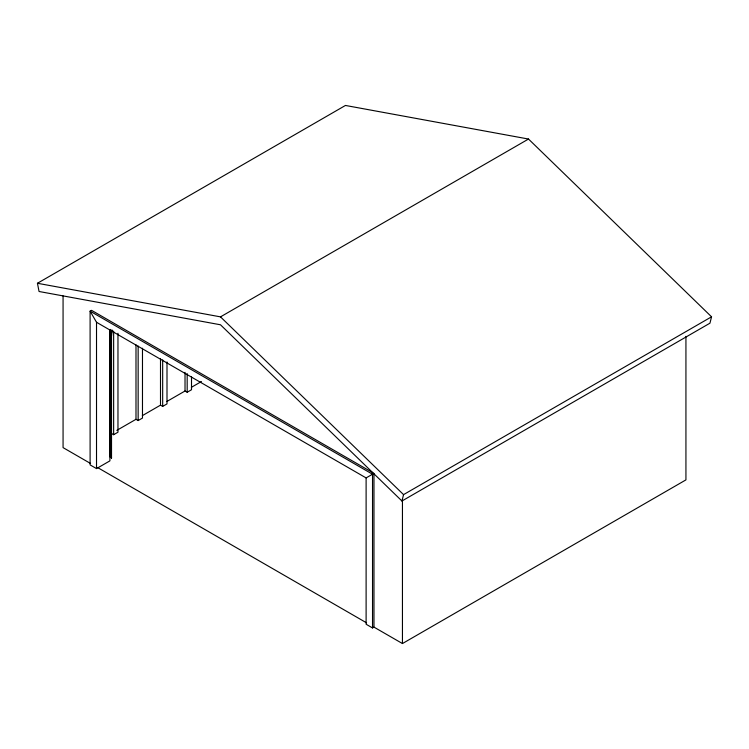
<?xml version="1.0" encoding="UTF-8"?>
<svg xmlns="http://www.w3.org/2000/svg" width="749" height="749" viewBox="0 0 749 749"><rect width="100%" height="100%" fill="white"/><g stroke="black" fill="none" stroke-linecap="round" stroke-linejoin="round"><path stroke-width="1.12" d="M401.951 501.006L403.552 494.63L711.55 316.808L528.504 139.042L345.448 105.45L37.45 283.272L39.051 291.492L220.496 324.785L401.951 501.006L709.949 323.184L711.55 316.808M37.45 283.272L220.496 316.864L528.504 139.042M116.807 430.385L135.99 419.309L138.153 420.563L142.479 418.064L142.479 348.229M142.338 415.648L160.501 405.153L162.673 406.407L166.999 403.908L166.999 361.964M166.849 401.492L185.022 391.006L187.184 392.251L191.51 389.752L191.51 376.944M191.37 387.336L201.462 381.513M111.479 433.465L113.642 434.71L117.968 432.22L117.968 333.277M111.975 330.169A29.464 17.012 -60 0 0 111.479 335.655L111.479 458.023L111.479 331.039M372.955 472.797L91.547 310.329L90.105 311.163L90.105 464.895L96.518 468.593L109.906 460.869L109.906 329.644M373.966 627.119L372.525 627.943L366.111 624.245L366.111 477.918L373.966 473.387L373.966 627.119L402.447 643.55L685.934 479.884L685.934 336.348M372.525 627.943L372.525 474.22L90.105 311.163L96.518 322.276L366.111 477.918M111.573 457.976L110.215 457.19L110.215 334.831A29.333 16.937 -60 0 1 110.393 331.601M90.563 463.491L63.066 447.621L63.066 295.911M97.96 467.76L366.533 622.822M220.496 316.864L403.552 494.63M402.447 500.014L402.447 643.55M187.184 373.611L187.184 392.251M185.022 372.365L185.022 391.006M162.673 359.848L162.673 406.407M160.501 358.602L160.501 405.153M138.153 346.066L138.153 420.563M135.99 344.821L135.99 419.309M113.642 331.124L113.642 434.71M96.518 322.276L96.518 468.593M111.573 335.608A29.333 16.937 -60 0 1 112.06 330.14M109.691 333.342A32.404 18.706 -60 0 1 110.272 329.616M109.71 332.378A32.404 18.706 -60 0 1 110.178 329.56M110.215 334.925A29.464 17.012 -60 0 1 110.712 329.438"/></g></svg>
